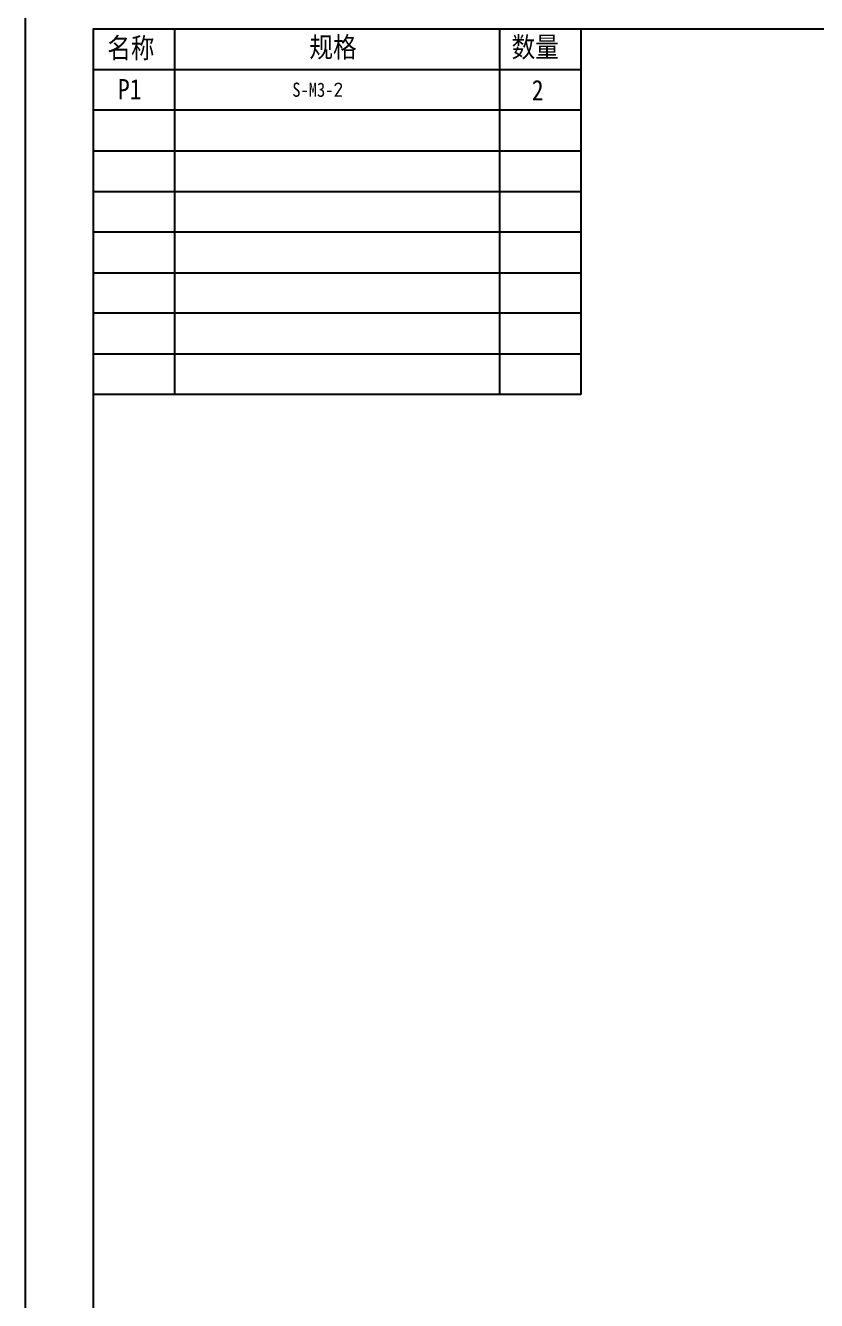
# Model space of a CAD drawing. Header units: millimetres. Extents: x -177 to 18421, y -5017 to 3255.
# Drawn here: x 6728.9 to 7020.8, y 146.5 to 617.4 of the extents above; entities that cross this region are included whole.
import ezdxf

# ---------------------------------------------------------------- set-up
doc = ezdxf.new("R2010")
doc.units = ezdxf.units.MM
doc.header["$LTSCALE"] = 46.255
doc.layers.get('0').update_dxf_attribs({"linetype": 'CONTINUOUS'})
doc.styles.get("Standard").update_dxf_attribs({"font": 'txt', "width": 0.85})

msp = doc.modelspace()

# ---------------------------------------------------------------- linework, layer by layer
at = {"color": 7, "linetype": 'Continuous'}
msp.add_line((6728.878, -199.932), (6728.878, 641.068), dxfattribs=at)
at = {"color": 7, "true_color": 0xffffff}
for p, q in [((6783.878, 616.068), (6783.878, 571.068)), ((6903.878, 616.068), (6903.878, 571.068)), ((6933.878, 616.068), (6933.878, 571.068)), ((6783.878, 571.068), (6783.878, 481.068)), ((6903.878, 571.068), (6903.878, 481.068)), ((6933.878, 571.068), (6933.878, 481.068))]:
    msp.add_line(p, q, dxfattribs=at)
at = {"color": 7, "linetype": 'Continuous'}
msp.add_lwpolyline([(6753.878, -174.932), (7892.878, -174.932), (7892.878, 616.068), (6753.878, 616.068)], close=True, dxfattribs=at)
at = {"color": 7, "true_color": 0xffffff}
for points in [[(6753.878, 601.068), (6933.878, 601.068)], [(6933.878, 586.068), (6753.878, 586.068)], [(6753.878, 571.068), (6933.878, 571.068)], [(6753.878, 556.068), (6933.878, 556.068)], [(6933.878, 541.068), (6753.878, 541.068)], [(6753.878, 526.068), (6933.878, 526.068)], [(6933.878, 511.068), (6753.878, 511.068)], [(6753.878, 496.068), (6933.878, 496.068)], [(6933.878, 481.068), (6753.878, 481.068)]]:
    msp.add_lwpolyline(points, dxfattribs=at)

# ---------------------------------------------------------------- texts
at = {"lineweight": -3, "char_height": 7.5163, "width": 32.26492, "attachment_point": 5}
for s, insert in [('{\\fSimSun|b0|i0|c134|p54;名称}', (6767.771, 608.651)), ('{\\fSimSun|b0|i0|c134|p54;规格}', (6842.378, 608.96)), ('{\\fSimSun|b0|i0|c134|p54;数量}', (6917.011, 608.981)), ('{\\fSimSun|b0|i0|c134|p54;P1}', (6767.34, 593.846)), ('{\\fSimSun|b0|i0|c134|p54;2}', (6917.917, 593.493))]:
    msp.add_mtext(s, dxfattribs=dict(at, insert=insert))
at = {"insert": (6836.733, 593.615), "char_height": 5.25, "width": 100.18624, "attachment_point": 5}
msp.add_mtext('{\\fSimSun|b0|i0|c134|p54;S-M3-\\fISOCPEUR|b0|i0|c0|p34;\\W1;2}', dxfattribs=at)

doc.saveas('drawing.dxf')
